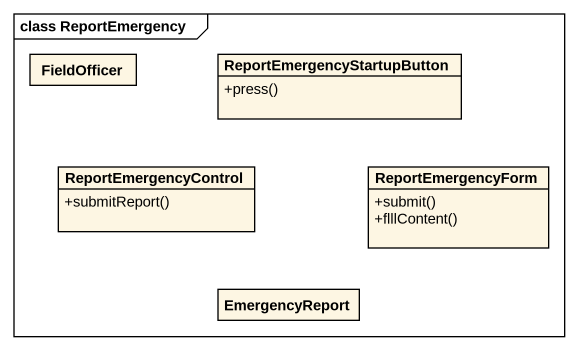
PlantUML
@startuml
mainframe class ReportEmergency
hide circle
hide empty members
skinparam classAttributeIconSize 0
class FieldOfficer
class ReportEmergencyStartupButton {
  +press()
}
class ReportEmergencyControl {
  +submitReport()
}
class ReportEmergencyForm {
  +submit()
  +flllContent()
}
class EmergencyReport
@enduml
